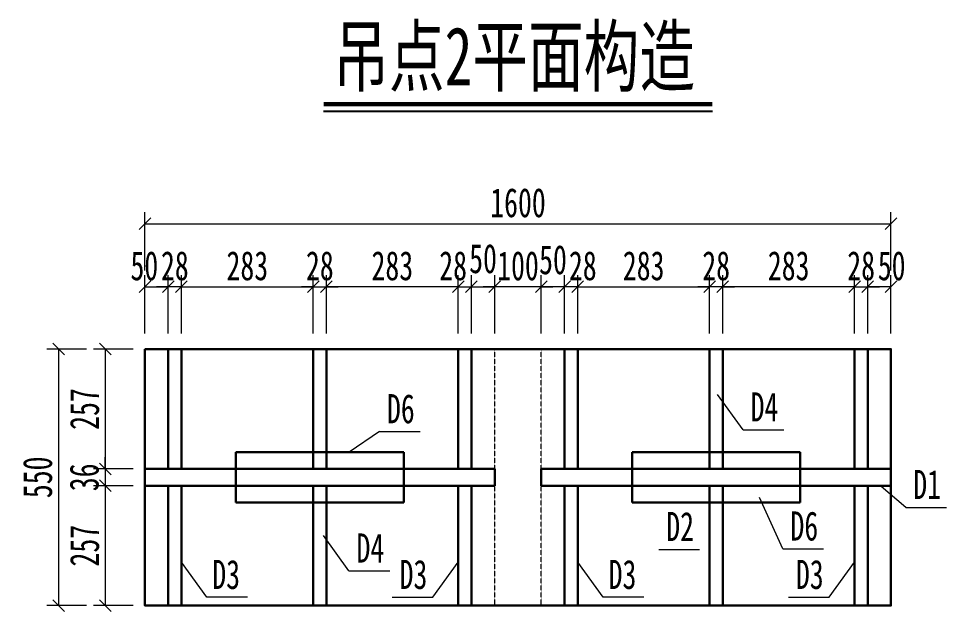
# Model space of a CAD drawing. Header units: millimetres. Extents: x -19886 to -4477, y -42737 to -16565.
# Drawn here: x -12839 to -10849, y -37079 to -35808 of the extents above; entities that cross this region are included whole.
import ezdxf
from ezdxf.enums import TextEntityAlignment as Align

# ---------------------------------------------------------------- set-up
doc = ezdxf.new("R2010")
doc.units = ezdxf.units.MM
doc.linetypes.add('DASHED', pattern=[0.75, 0.5, -0.25])
doc.layers.get('Defpoints').update_dxf_attribs({"color": 8})
for name, color, linetype, lineweight in [('文字', 7, 'Continuous', 15), ('标注线及字体', 2, 'Continuous', 15), ('桥 构造粗实', 1, 'Continuous', 30), ('细实线', 4, 'Continuous', 15), ('虚线', 7, 'DASHED', 13)]:
    doc.layers.add(name, color=color, linetype=linetype, lineweight=lineweight)
doc.styles.add('111', font='', dxfattribs={"width": 0.7})
doc.styles.add('BM_Dim', font='', dxfattribs={"width": 0.85})
doc.styles.get('111').set_extended_font_data('仿宋_GB2312')
doc.styles.get('BM_Dim').set_extended_font_data('仿宋_GB2312')
doc.dimstyles.new('200', dxfattribs={"dimscale": 0, "dimtxt": 2.5, "dimasz": 1, "dimexe": 1, "dimexo": 1, "dimgap": 0.6, "dimtad": 1, "dimdec": 0, "dimdsep": 46, "dimtxsty": '111', "dimblk": 'OBLIQUE', "dimcen": 0, "dimclrd": 4, "dimclre": 4, "dimclrt": 4, "dimadec": 1, "dimazin": 2, "dimtfac": 1, "dimtdec": 0, "dimtix": 1, "dimtmove": 2, "dimatfit": 3, "dimfxl": 4, "dimfxlon": 1, "dimtolj": 1, "dimlwd": -1, "dimlwe": -1, "dimarcsym": 0})

# ---------------------------------------------------------------- blocks, each defined once
blk = doc.blocks.new('_Oblique')
at = {"color": 0, "linetype": 'ByBlock', "lineweight": -2}
blk.add_line((-0.5, -0.5), (0.5, 0.5), dxfattribs=at)
blk = doc.blocks.new('*D151')
at = {"layer": 'Defpoints', "color": 0}
for p in [(-11717.9, -36382.8), (-11717.9, -36591.8), (-11667.9, -36591.8)]:
    blk.add_point(p, dxfattribs=at)
at = {"layer": '细实线', "color": 4}
for p, q in [((-11717.9, -36482.8), (-11717.9, -36357.8)), ((-11667.9, -36482.8), (-11667.9, -36357.8)), ((-11667.9, -36382.8), (-11717.9, -36382.8))]:
    blk.add_line(p, q, dxfattribs=at)
at = {"layer": '细实线', "color": 4, "xscale": 25, "yscale": 25, "zscale": 25, "rotation": 180}
blk.add_blockref('_Oblique', (-11717.9, -36382.8), dxfattribs=at)
at = {"layer": '细实线', "color": 4, "xscale": 25, "yscale": 25, "zscale": 25}
blk.add_blockref('_Oblique', (-11667.9, -36382.8), dxfattribs=at)
at = {"layer": '细实线', "color": 4, "insert": (-11692.9, -36325.1), "char_height": 62.5, "attachment_point": 5, "style": '111'}
blk.add_mtext('\\A1;50', dxfattribs=at)
blk = doc.blocks.new('*D152')
at = {"layer": 'Defpoints', "color": 0}
for p in [(-11017.9, -36382.8), (-11017.9, -36591.8), (-10967.9, -36591.8)]:
    blk.add_point(p, dxfattribs=at)
at = {"layer": '细实线', "color": 4}
for p, q in [((-11017.9, -36482.8), (-11017.9, -36357.8)), ((-10967.9, -36482.8), (-10967.9, -36357.8)), ((-10967.9, -36382.8), (-11017.9, -36382.8))]:
    blk.add_line(p, q, dxfattribs=at)
at = {"layer": '细实线', "color": 4, "xscale": 25, "yscale": 25, "zscale": 25, "rotation": 180}
blk.add_blockref('_Oblique', (-11017.9, -36382.8), dxfattribs=at)
at = {"layer": '细实线', "color": 4, "xscale": 25, "yscale": 25, "zscale": 25}
blk.add_blockref('_Oblique', (-10967.9, -36382.8), dxfattribs=at)
at = {"layer": '细实线', "color": 4, "insert": (-10966.5, -36338.1), "char_height": 62.5, "attachment_point": 5, "style": '111'}
blk.add_mtext('\\A1;50', dxfattribs=at)
blk = doc.blocks.new('*D153')
at = {"layer": 'Defpoints', "color": 0}
for p in [(-11017.9, -36382.8), (-11045.9, -36591.8), (-11017.9, -36591.8)]:
    blk.add_point(p, dxfattribs=at)
at = {"layer": '细实线', "color": 4}
for p, q in [((-11045.9, -36482.8), (-11045.9, -36357.8)), ((-11017.9, -36482.8), (-11017.9, -36357.8)), ((-11045.9, -36382.8), (-11070.9, -36382.8)), ((-11045.9, -36382.8), (-11017.9, -36382.8)), ((-11017.9, -36382.8), (-10992.9, -36382.8))]:
    blk.add_line(p, q, dxfattribs=at)
at = {"layer": '细实线', "color": 4, "xscale": 25, "yscale": 25, "zscale": 25}
blk.add_blockref('_Oblique', (-11045.9, -36382.8), dxfattribs=at)
at = {"layer": '细实线', "color": 4, "xscale": 25, "yscale": 25, "zscale": 25, "rotation": 180}
blk.add_blockref('_Oblique', (-11017.9, -36382.8), dxfattribs=at)
at = {"layer": '细实线', "color": 4, "insert": (-11031.9, -36338.1), "char_height": 62.5, "attachment_point": 5, "style": '111'}
blk.add_mtext('\\A1;28', dxfattribs=at)
blk = doc.blocks.new('*D154')
at = {"layer": 'Defpoints', "color": 0}
for p in [(-11328.9, -36382.8), (-11328.9, -36591.8), (-11045.9, -36591.8)]:
    blk.add_point(p, dxfattribs=at)
at = {"layer": '细实线', "color": 4}
for p, q in [((-11328.9, -36482.8), (-11328.9, -36357.8)), ((-11045.9, -36482.8), (-11045.9, -36357.8)), ((-11045.9, -36382.8), (-11328.9, -36382.8))]:
    blk.add_line(p, q, dxfattribs=at)
at = {"layer": '细实线', "color": 4, "xscale": 25, "yscale": 25, "zscale": 25, "rotation": 180}
blk.add_blockref('_Oblique', (-11328.9, -36382.8), dxfattribs=at)
at = {"layer": '细实线', "color": 4, "xscale": 25, "yscale": 25, "zscale": 25}
blk.add_blockref('_Oblique', (-11045.9, -36382.8), dxfattribs=at)
at = {"layer": '细实线', "color": 4, "insert": (-11187.4, -36338.1), "char_height": 62.5, "attachment_point": 5, "style": '111'}
blk.add_mtext('\\A1;283', dxfattribs=at)
blk = doc.blocks.new('*D155')
at = {"layer": 'Defpoints', "color": 0}
for p in [(-11356.9, -36382.8), (-11639.9, -36591.8), (-11356.9, -36591.8)]:
    blk.add_point(p, dxfattribs=at)
at = {"layer": '细实线', "color": 4}
for p, q in [((-11639.9, -36482.8), (-11639.9, -36357.8)), ((-11356.9, -36482.8), (-11356.9, -36357.8)), ((-11639.9, -36382.8), (-11356.9, -36382.8))]:
    blk.add_line(p, q, dxfattribs=at)
at = {"layer": '细实线', "color": 4, "xscale": 25, "yscale": 25, "zscale": 25, "rotation": 180}
blk.add_blockref('_Oblique', (-11639.9, -36382.8), dxfattribs=at)
at = {"layer": '细实线', "color": 4, "xscale": 25, "yscale": 25, "zscale": 25}
blk.add_blockref('_Oblique', (-11356.9, -36382.8), dxfattribs=at)
at = {"layer": '细实线', "color": 4, "insert": (-11498.4, -36338.1), "char_height": 62.5, "attachment_point": 5, "style": '111'}
blk.add_mtext('\\A1;283', dxfattribs=at)
blk = doc.blocks.new('*D156')
at = {"layer": 'Defpoints', "color": 0}
for p in [(-11667.9, -36382.8), (-11667.9, -36591.8), (-11639.9, -36591.8)]:
    blk.add_point(p, dxfattribs=at)
at = {"layer": '细实线', "color": 4}
for p, q in [((-11667.9, -36482.8), (-11667.9, -36357.8)), ((-11639.9, -36482.8), (-11639.9, -36357.8)), ((-11667.9, -36382.8), (-11692.9, -36382.8)), ((-11639.9, -36382.8), (-11667.9, -36382.8)), ((-11639.9, -36382.8), (-11614.9, -36382.8))]:
    blk.add_line(p, q, dxfattribs=at)
at = {"layer": '细实线', "color": 4, "xscale": 25, "yscale": 25, "zscale": 25}
blk.add_blockref('_Oblique', (-11667.9, -36382.8), dxfattribs=at)
at = {"layer": '细实线', "color": 4, "xscale": 25, "yscale": 25, "zscale": 25, "rotation": 180}
blk.add_blockref('_Oblique', (-11639.9, -36382.8), dxfattribs=at)
at = {"layer": '细实线', "color": 4, "insert": (-11628.9, -36338.1), "char_height": 62.5, "attachment_point": 5, "style": '111'}
blk.add_mtext('\\A1;28', dxfattribs=at)
blk = doc.blocks.new('*D157')
at = {"layer": 'Defpoints', "color": 0}
for p in [(-11356.9, -36382.8), (-11356.9, -36591.8), (-11328.9, -36591.8)]:
    blk.add_point(p, dxfattribs=at)
at = {"layer": '细实线', "color": 4}
for p, q in [((-11356.9, -36482.8), (-11356.9, -36357.8)), ((-11328.9, -36482.8), (-11328.9, -36357.8)), ((-11356.9, -36382.8), (-11381.9, -36382.8)), ((-11328.9, -36382.8), (-11356.9, -36382.8)), ((-11328.9, -36382.8), (-11303.9, -36382.8))]:
    blk.add_line(p, q, dxfattribs=at)
at = {"layer": '细实线', "color": 4, "xscale": 25, "yscale": 25, "zscale": 25}
blk.add_blockref('_Oblique', (-11356.9, -36382.8), dxfattribs=at)
at = {"layer": '细实线', "color": 4, "xscale": 25, "yscale": 25, "zscale": 25, "rotation": 180}
blk.add_blockref('_Oblique', (-11328.9, -36382.8), dxfattribs=at)
at = {"layer": '细实线', "color": 4, "insert": (-11342.9, -36338.1), "char_height": 62.5, "attachment_point": 5, "style": '111'}
blk.add_mtext('\\A1;28', dxfattribs=at)
blk = doc.blocks.new('*D158')
at = {"layer": 'Defpoints', "color": 0}
for p in [(-10967.9, -36247.6), (-12567.9, -36516.4), (-10967.9, -36516.4)]:
    blk.add_point(p, dxfattribs=at)
at = {"layer": '细实线', "color": 4}
for p, q in [((-12567.9, -36347.6), (-12567.9, -36222.6)), ((-10967.9, -36347.6), (-10967.9, -36222.6)), ((-12567.9, -36247.6), (-10967.9, -36247.6))]:
    blk.add_line(p, q, dxfattribs=at)
at = {"layer": '细实线', "color": 4, "xscale": 25, "yscale": 25, "zscale": 25, "rotation": 180}
blk.add_blockref('_Oblique', (-12567.9, -36247.6), dxfattribs=at)
at = {"layer": '细实线', "color": 4, "xscale": 25, "yscale": 25, "zscale": 25}
blk.add_blockref('_Oblique', (-10967.9, -36247.6), dxfattribs=at)
at = {"layer": '细实线', "color": 4, "insert": (-11767.9, -36202.9), "char_height": 62.5, "attachment_point": 5, "style": '111'}
blk.add_mtext('\\A1;1600', dxfattribs=at)
blk = doc.blocks.new('*D159')
at = {"layer": 'Defpoints', "color": 0}
for p in [(-12567.9, -36516.4), (-12653.2, -36773.4), (-12567.9, -36773.4)]:
    blk.add_point(p, dxfattribs=at)
at = {"layer": '细实线', "color": 4}
for p, q in [((-12592.9, -36516.4), (-12678.2, -36516.4)), ((-12653.2, -36516.4), (-12653.2, -36773.4)), ((-12592.9, -36773.4), (-12678.2, -36773.4))]:
    blk.add_line(p, q, dxfattribs=at)
at = {"layer": '细实线', "color": 4, "xscale": 25, "yscale": 25, "zscale": 25}
for p, rotation in [((-12653.2, -36516.4), 90), ((-12653.2, -36773.4), 270)]:
    blk.add_blockref('_Oblique', p, dxfattribs=dict(at, rotation=rotation))
at = {"layer": '细实线', "color": 4, "insert": (-12697.3, -36644.9), "char_height": 62.5, "attachment_point": 5, "rotation": 90, "style": '111'}
blk.add_mtext('\\A1;257', dxfattribs=at)
blk = doc.blocks.new('*D160')
at = {"layer": 'Defpoints', "color": 0}
for p in [(-12567.9, -36773.4), (-12653.2, -36809.4), (-12567.9, -36809.4)]:
    blk.add_point(p, dxfattribs=at)
at = {"layer": '细实线', "color": 4}
for p, q in [((-12653.2, -36773.4), (-12653.2, -36748.4)), ((-12592.9, -36773.4), (-12678.2, -36773.4)), ((-12653.2, -36773.4), (-12653.2, -36809.4)), ((-12592.9, -36809.4), (-12678.2, -36809.4)), ((-12653.2, -36809.4), (-12653.2, -36834.4))]:
    blk.add_line(p, q, dxfattribs=at)
at = {"layer": '细实线', "color": 4, "xscale": 25, "yscale": 25, "zscale": 25}
for p, rotation in [((-12653.2, -36773.4), 270), ((-12653.2, -36809.4), 90)]:
    blk.add_blockref('_Oblique', p, dxfattribs=dict(at, rotation=rotation))
at = {"layer": '细实线', "color": 4, "insert": (-12698, -36791.4), "char_height": 62.5, "attachment_point": 5, "rotation": 90, "style": '111'}
blk.add_mtext('\\A1;36', dxfattribs=at)
blk = doc.blocks.new('*D161')
at = {"layer": 'Defpoints', "color": 0}
for p in [(-12567.9, -36809.4), (-12653.2, -37066.4), (-12567.9, -37066.4)]:
    blk.add_point(p, dxfattribs=at)
at = {"layer": '细实线', "color": 4}
for p, q in [((-12592.9, -36809.4), (-12678.2, -36809.4)), ((-12653.2, -36809.4), (-12653.2, -37066.4)), ((-12592.9, -37066.4), (-12678.2, -37066.4))]:
    blk.add_line(p, q, dxfattribs=at)
at = {"layer": '细实线', "color": 4, "xscale": 25, "yscale": 25, "zscale": 25}
for p, rotation in [((-12653.2, -36809.4), 90), ((-12653.2, -37066.4), 270)]:
    blk.add_blockref('_Oblique', p, dxfattribs=dict(at, rotation=rotation))
at = {"layer": '细实线', "color": 4, "insert": (-12697.3, -36937.9), "char_height": 62.5, "attachment_point": 5, "rotation": 90, "style": '111'}
blk.add_mtext('\\A1;257', dxfattribs=at)
blk = doc.blocks.new('*D162')
at = {"layer": 'Defpoints', "color": 0}
for p in [(-12668, -36516.4), (-12753.3, -37066.4), (-12668, -37066.4)]:
    blk.add_point(p, dxfattribs=at)
at = {"layer": '细实线', "color": 4}
for p, q in [((-12693, -36516.4), (-12778.3, -36516.4)), ((-12753.3, -36516.4), (-12753.3, -37066.4)), ((-12693, -37066.4), (-12778.3, -37066.4))]:
    blk.add_line(p, q, dxfattribs=at)
at = {"layer": '细实线', "color": 4, "xscale": 25, "yscale": 25, "zscale": 25}
for p, rotation in [((-12753.3, -36516.4), 90), ((-12753.3, -37066.4), 270)]:
    blk.add_blockref('_Oblique', p, dxfattribs=dict(at, rotation=rotation))
at = {"layer": '细实线', "color": 4, "insert": (-12798, -36791.4), "char_height": 62.5, "attachment_point": 5, "rotation": 90, "style": '111'}
blk.add_mtext('\\A1;550', dxfattribs=at)
blk = doc.blocks.new('*D163')
at = {"layer": 'Defpoints', "color": 0}
for p in [(-11817.9, -36382.8), (-11817.9, -36591.8), (-11717.9, -36591.8)]:
    blk.add_point(p, dxfattribs=at)
at = {"layer": '细实线', "color": 4}
for p, q in [((-11817.9, -36482.8), (-11817.9, -36357.8)), ((-11717.9, -36482.8), (-11717.9, -36357.8)), ((-11817.9, -36382.8), (-11842.9, -36382.8)), ((-11717.9, -36382.8), (-11817.9, -36382.8)), ((-11717.9, -36382.8), (-11692.9, -36382.8))]:
    blk.add_line(p, q, dxfattribs=at)
at = {"layer": '细实线', "color": 4, "xscale": 25, "yscale": 25, "zscale": 25}
blk.add_blockref('_Oblique', (-11817.9, -36382.8), dxfattribs=at)
at = {"layer": '细实线', "color": 4, "xscale": 25, "yscale": 25, "zscale": 25, "rotation": 180}
blk.add_blockref('_Oblique', (-11717.9, -36382.8), dxfattribs=at)
at = {"layer": '细实线', "color": 4, "insert": (-11767.9, -36338.1), "char_height": 62.5, "attachment_point": 5, "style": '111'}
blk.add_mtext('\\A1;100', dxfattribs=at)
blk = doc.blocks.new('*D164')
at = {"layer": 'Defpoints', "color": 0}
for p in [(-11817.9, -36382.8), (-11867.9, -36591.8), (-11817.9, -36591.8)]:
    blk.add_point(p, dxfattribs=at)
at = {"layer": '细实线', "color": 4}
for p, q in [((-11867.9, -36482.8), (-11867.9, -36357.8)), ((-11817.9, -36482.8), (-11817.9, -36357.8)), ((-11867.9, -36382.8), (-11817.9, -36382.8))]:
    blk.add_line(p, q, dxfattribs=at)
at = {"layer": '细实线', "color": 4, "xscale": 25, "yscale": 25, "zscale": 25, "rotation": 180}
blk.add_blockref('_Oblique', (-11867.9, -36382.8), dxfattribs=at)
at = {"layer": '细实线', "color": 4, "xscale": 25, "yscale": 25, "zscale": 25}
blk.add_blockref('_Oblique', (-11817.9, -36382.8), dxfattribs=at)
at = {"layer": '细实线', "color": 4, "insert": (-11842.9, -36322.8), "char_height": 62.5, "attachment_point": 5, "style": '111'}
blk.add_mtext('\\A1;50', dxfattribs=at)
blk = doc.blocks.new('*D165')
at = {"layer": 'Defpoints', "color": 0}
for p in [(-12517.9, -36382.8), (-12567.9, -36591.8), (-12517.9, -36591.8)]:
    blk.add_point(p, dxfattribs=at)
at = {"layer": '细实线', "color": 4}
for p, q in [((-12567.9, -36482.8), (-12567.9, -36357.8)), ((-12517.9, -36482.8), (-12517.9, -36357.8)), ((-12567.9, -36382.8), (-12517.9, -36382.8))]:
    blk.add_line(p, q, dxfattribs=at)
at = {"layer": '细实线', "color": 4, "xscale": 25, "yscale": 25, "zscale": 25, "rotation": 180}
blk.add_blockref('_Oblique', (-12567.9, -36382.8), dxfattribs=at)
at = {"layer": '细实线', "color": 4, "xscale": 25, "yscale": 25, "zscale": 25}
blk.add_blockref('_Oblique', (-12517.9, -36382.8), dxfattribs=at)
at = {"layer": '细实线', "color": 4, "insert": (-12569.3, -36338.1), "char_height": 62.5, "attachment_point": 5, "style": '111'}
blk.add_mtext('\\A1;50', dxfattribs=at)
blk = doc.blocks.new('*D166')
at = {"layer": 'Defpoints', "color": 0}
for p in [(-12517.9, -36382.8), (-12517.9, -36591.8), (-12489.9, -36591.8)]:
    blk.add_point(p, dxfattribs=at)
at = {"layer": '细实线', "color": 4}
for p, q in [((-12517.9, -36482.8), (-12517.9, -36357.8)), ((-12489.9, -36482.8), (-12489.9, -36357.8)), ((-12517.9, -36382.8), (-12542.9, -36382.8)), ((-12489.9, -36382.8), (-12517.9, -36382.8)), ((-12489.9, -36382.8), (-12464.9, -36382.8))]:
    blk.add_line(p, q, dxfattribs=at)
at = {"layer": '细实线', "color": 4, "xscale": 25, "yscale": 25, "zscale": 25}
blk.add_blockref('_Oblique', (-12517.9, -36382.8), dxfattribs=at)
at = {"layer": '细实线', "color": 4, "xscale": 25, "yscale": 25, "zscale": 25, "rotation": 180}
blk.add_blockref('_Oblique', (-12489.9, -36382.8), dxfattribs=at)
at = {"layer": '细实线', "color": 4, "insert": (-12503.9, -36338.1), "char_height": 62.5, "attachment_point": 5, "style": '111'}
blk.add_mtext('\\A1;28', dxfattribs=at)
blk = doc.blocks.new('*D167')
at = {"layer": 'Defpoints', "color": 0}
for p in [(-12206.9, -36382.8), (-12489.9, -36591.8), (-12206.9, -36591.8)]:
    blk.add_point(p, dxfattribs=at)
at = {"layer": '细实线', "color": 4}
for p, q in [((-12489.9, -36482.8), (-12489.9, -36357.8)), ((-12206.9, -36482.8), (-12206.9, -36357.8)), ((-12489.9, -36382.8), (-12206.9, -36382.8))]:
    blk.add_line(p, q, dxfattribs=at)
at = {"layer": '细实线', "color": 4, "xscale": 25, "yscale": 25, "zscale": 25, "rotation": 180}
blk.add_blockref('_Oblique', (-12489.9, -36382.8), dxfattribs=at)
at = {"layer": '细实线', "color": 4, "xscale": 25, "yscale": 25, "zscale": 25}
blk.add_blockref('_Oblique', (-12206.9, -36382.8), dxfattribs=at)
at = {"layer": '细实线', "color": 4, "insert": (-12348.4, -36338.1), "char_height": 62.5, "attachment_point": 5, "style": '111'}
blk.add_mtext('\\A1;283', dxfattribs=at)
blk = doc.blocks.new('*D168')
at = {"layer": 'Defpoints', "color": 0}
for p in [(-12178.9, -36382.8), (-12178.9, -36591.8), (-11895.9, -36591.8)]:
    blk.add_point(p, dxfattribs=at)
at = {"layer": '细实线', "color": 4}
for p, q in [((-12178.9, -36482.8), (-12178.9, -36357.8)), ((-11895.9, -36482.8), (-11895.9, -36357.8)), ((-11895.9, -36382.8), (-12178.9, -36382.8))]:
    blk.add_line(p, q, dxfattribs=at)
at = {"layer": '细实线', "color": 4, "xscale": 25, "yscale": 25, "zscale": 25, "rotation": 180}
blk.add_blockref('_Oblique', (-12178.9, -36382.8), dxfattribs=at)
at = {"layer": '细实线', "color": 4, "xscale": 25, "yscale": 25, "zscale": 25}
blk.add_blockref('_Oblique', (-11895.9, -36382.8), dxfattribs=at)
at = {"layer": '细实线', "color": 4, "insert": (-12037.4, -36338.1), "char_height": 62.5, "attachment_point": 5, "style": '111'}
blk.add_mtext('\\A1;283', dxfattribs=at)
blk = doc.blocks.new('*D169')
at = {"layer": 'Defpoints', "color": 0}
for p in [(-11867.9, -36382.8), (-11895.9, -36591.8), (-11867.9, -36591.8)]:
    blk.add_point(p, dxfattribs=at)
at = {"layer": '细实线', "color": 4}
for p, q in [((-11895.9, -36482.8), (-11895.9, -36357.8)), ((-11867.9, -36482.8), (-11867.9, -36357.8)), ((-11895.9, -36382.8), (-11920.9, -36382.8)), ((-11895.9, -36382.8), (-11867.9, -36382.8)), ((-11867.9, -36382.8), (-11842.9, -36382.8))]:
    blk.add_line(p, q, dxfattribs=at)
at = {"layer": '细实线', "color": 4, "xscale": 25, "yscale": 25, "zscale": 25}
blk.add_blockref('_Oblique', (-11895.9, -36382.8), dxfattribs=at)
at = {"layer": '细实线', "color": 4, "xscale": 25, "yscale": 25, "zscale": 25, "rotation": 180}
blk.add_blockref('_Oblique', (-11867.9, -36382.8), dxfattribs=at)
at = {"layer": '细实线', "color": 4, "insert": (-11907, -36338.1), "char_height": 62.5, "attachment_point": 5, "style": '111'}
blk.add_mtext('\\A1;28', dxfattribs=at)
blk = doc.blocks.new('*D170')
at = {"layer": 'Defpoints', "color": 0}
for p in [(-12178.9, -36382.8), (-12206.9, -36591.8), (-12178.9, -36591.8)]:
    blk.add_point(p, dxfattribs=at)
at = {"layer": '细实线', "color": 4}
for p, q in [((-12206.9, -36482.8), (-12206.9, -36357.8)), ((-12178.9, -36482.8), (-12178.9, -36357.8)), ((-12206.9, -36382.8), (-12231.9, -36382.8)), ((-12206.9, -36382.8), (-12178.9, -36382.8)), ((-12178.9, -36382.8), (-12153.9, -36382.8))]:
    blk.add_line(p, q, dxfattribs=at)
at = {"layer": '细实线', "color": 4, "xscale": 25, "yscale": 25, "zscale": 25}
blk.add_blockref('_Oblique', (-12206.9, -36382.8), dxfattribs=at)
at = {"layer": '细实线', "color": 4, "xscale": 25, "yscale": 25, "zscale": 25, "rotation": 180}
blk.add_blockref('_Oblique', (-12178.9, -36382.8), dxfattribs=at)
at = {"layer": '细实线', "color": 4, "insert": (-12192.9, -36338.1), "char_height": 62.5, "attachment_point": 5, "style": '111'}
blk.add_mtext('\\A1;28', dxfattribs=at)

msp = doc.modelspace()

# ---------------------------------------------------------------- linework, layer by layer
at = {"color": 4}
msp.add_line((-12184.9, -36006.5), (-11351, -36006.5), dxfattribs=at)
at = {"color": 6, "const_width": 9}
msp.add_lwpolyline([(-12184.9, -35991.5), (-11351, -35991.5)], dxfattribs=at)
at = {"layer": '桥 构造粗实'}
for p, q in [((-12517.9, -36773.4), (-12517.9, -36516.4)), ((-12489.9, -36516.4), (-12489.9, -36773.4)), ((-12206.9, -36773.4), (-12206.9, -36516.4)), ((-12178.9, -36516.4), (-12178.9, -36773.4)), ((-11895.9, -36773.4), (-11895.9, -36516.4)), ((-11867.9, -36516.4), (-11867.9, -36773.4)), ((-11667.9, -36516.4), (-11667.9, -36773.4)), ((-11639.9, -36773.4), (-11639.9, -36516.4)), ((-11356.9, -36516.4), (-11356.9, -36773.4)), ((-11328.9, -36773.4), (-11328.9, -36516.4)), ((-11045.9, -36516.4), (-11045.9, -36773.4)), ((-11017.9, -36773.4), (-11017.9, -36516.4)), ((-12372.9, -36737.4), (-12012.9, -36737.4)), ((-12372.9, -36737.4), (-12372.9, -36845.4)), ((-12012.9, -36737.4), (-12012.9, -36845.4)), ((-11522.9, -36845.4), (-11522.9, -36737.4)), ((-11522.9, -36737.4), (-11162.9, -36737.4)), ((-11162.9, -36845.4), (-11162.9, -36737.4)), ((-12567.9, -36773.4), (-11817.9, -36773.4)), ((-11817.9, -36773.4), (-11817.9, -36809.4)), ((-11717.9, -36773.4), (-10967.9, -36773.4)), ((-11717.9, -36773.4), (-11717.9, -36809.4)), ((-12567.9, -36809.4), (-11817.9, -36809.4)), ((-12517.9, -37066.4), (-12517.9, -36809.4)), ((-12489.9, -36809.4), (-12489.9, -37066.4)), ((-12206.9, -37066.4), (-12206.9, -36809.4)), ((-12178.9, -36809.4), (-12178.9, -37066.4)), ((-11895.9, -37066.4), (-11895.9, -36809.4)), ((-11867.9, -36809.4), (-11867.9, -37066.4)), ((-11717.9, -36809.4), (-10967.9, -36809.4)), ((-11667.9, -36809.4), (-11667.9, -37066.4)), ((-11639.9, -37066.4), (-11639.9, -36809.4)), ((-11356.9, -36809.4), (-11356.9, -37066.4)), ((-11328.9, -37066.4), (-11328.9, -36809.4)), ((-11045.9, -36809.4), (-11045.9, -37066.4)), ((-11017.9, -37066.4), (-11017.9, -36809.4)), ((-12372.9, -36845.4), (-12012.9, -36845.4)), ((-11522.9, -36845.4), (-11162.9, -36845.4))]:
    msp.add_line(p, q, dxfattribs=at)
msp.add_lwpolyline([(-12567.9, -36516.4), (-10967.9, -36516.4), (-10967.9, -37066.4), (-12567.9, -37066.4)], close=True, dxfattribs=at)
at = {"layer": '细实线'}
for p, q in [((-11285.1, -36689.4), (-11339.9, -36613.9)), ((-12064.9, -36693.2), (-12130.2, -36737.4)), ((-12064.9, -36693.2), (-11977.6, -36693.2)), ((-11285.1, -36689.4), (-11197.8, -36689.4)), ((-10936.3, -36855.7), (-10988.9, -36810.8)), ((-11199.7, -36944.8), (-11249.7, -36834.8)), ((-10936.3, -36855.7), (-10849, -36855.7)), ((-12130.4, -36991.9), (-12185.2, -36916.4)), ((-11466.1, -36945.9), (-11378.8, -36945.9)), ((-11199.7, -36944.8), (-11112.4, -36944.8)), ((-12435.2, -37048.5), (-12489.9, -36973)), ((-11950.7, -37048.5), (-11895.9, -36973)), ((-11585.2, -37048.5), (-11639.9, -36973)), ((-11100.7, -37048.5), (-11045.9, -36973)), ((-12130.4, -36991.9), (-12043.1, -36991.9)), ((-12347.9, -37048.5), (-12435.2, -37048.5)), ((-12038, -37048.5), (-11950.7, -37048.5)), ((-11497.9, -37048.5), (-11585.2, -37048.5)), ((-11188, -37048.5), (-11100.7, -37048.5))]:
    msp.add_line(p, q, dxfattribs=at)
at = {"layer": '虚线'}
for p, q in [((-11817.9, -37066.4), (-11817.9, -36516.4)), ((-11717.9, -37066.4), (-11717.9, -36516.4))]:
    msp.add_line(p, q, dxfattribs=at)

# ---------------------------------------------------------------- texts
at = {"layer": '文字', "style": 'BM_Dim', "width": 0.7}
for s, p in [('D6', (-12019.1, -36694.2)), ('D4', (-11239.2, -36690.4)), ('D1', (-10890.4, -36856.7)), ('D2', (-11420.2, -36946.8)), ('D6', (-11153.8, -36945.7)), ('D4', (-12084.5, -36992.9)), ('D3', (-12393.8, -37049.5)), ('D3', (-11992.1, -37049.5)), ('D3', (-11543.8, -37049.5)), ('D3', (-11142.1, -37049.5))]:
    msp.add_text(s, height=62.5, dxfattribs=at).set_placement(p, align=Align.BOTTOM_CENTER)
at = {"layer": '标注线及字体', "color": 0, "style": '111', "width": 0.7}
msp.add_text('吊点2平面构造', height=125, dxfattribs=at).set_placement((-11776.2, -35886.3), align=Align.MIDDLE)

# ---------------------------------------------------------------- dimensions: what is measured, and where the dimension line sits
at = {"layer": '细实线'}
for base, p1, p2, picture, middle in [((-10967.9, -36247.6), (-12567.9, -36516.4), (-10967.9, -36516.4), '*D158', (-11767.9, -36202.9)), ((-11356.9, -36382.8), (-11639.9, -36591.8), (-11356.9, -36591.8), '*D155', (-11498.4, -36338.1)), ((-11017.9, -36382.8), (-11045.9, -36591.8), (-11017.9, -36591.8), '*D153', (-11031.9, -36338.1))]:
    dim = msp.add_linear_dim(base=base, p1=p1, p2=p2, dimstyle='200', override={"dimscale": 25, "dimblk": 'Oblique'}, dxfattribs=at)
    dim.commit()
    dim.dimension.update_dxf_attribs({"geometry": picture, "text_midpoint": middle})
for base, p1, p2, angle, picture, middle in [((-12517.9, -36382.8), (-12567.9, -36591.8), (-12517.9, -36591.8), 0, '*D165', (-12569.3, -36338.1)), ((-11867.9, -36382.8), (-11895.9, -36591.8), (-11867.9, -36591.8), 0, '*D169', (-11907, -36338.1)), ((-11817.9, -36382.8), (-11867.9, -36591.8), (-11817.9, -36591.8), 0, '*D164', (-11842.9, -36322.8)), ((-11717.9, -36382.8), (-11667.9, -36591.8), (-11717.9, -36591.8), 180, '*D151', (-11692.9, -36325.1)), ((-11667.9, -36382.8), (-11639.9, -36591.8), (-11667.9, -36591.8), 180, '*D156', (-11628.9, -36338.1)), ((-11017.9, -36382.8), (-10967.9, -36591.8), (-11017.9, -36591.8), 180, '*D152', (-10966.5, -36338.1))]:
    dim = msp.add_linear_dim(base=base, p1=p1, p2=p2, angle=angle, dimstyle='200', override={"dimscale": 25, "dimblk": 'Oblique'}, dxfattribs=at)
    dim.commit()
    dim.dimension.update_dxf_attribs({"geometry": picture, "text_midpoint": middle, "dimtype": 160})
for base, p1, p2, angle, picture, middle in [((-12517.9, -36382.8), (-12489.9, -36591.8), (-12517.9, -36591.8), 180, '*D166', (-12503.9, -36338.1)), ((-12206.9, -36382.8), (-12489.9, -36591.8), (-12206.9, -36591.8), 0, '*D167', (-12348.4, -36338.1)), ((-12178.9, -36382.8), (-12206.9, -36591.8), (-12178.9, -36591.8), 0, '*D170', (-12192.9, -36338.1)), ((-12178.9, -36382.8), (-11895.9, -36591.8), (-12178.9, -36591.8), 180, '*D168', (-12037.4, -36338.1)), ((-11817.9, -36382.8), (-11717.9, -36591.8), (-11817.9, -36591.8), 180, '*D163', (-11767.9, -36338.1)), ((-11356.9, -36382.8), (-11328.9, -36591.8), (-11356.9, -36591.8), 180, '*D157', (-11342.9, -36338.1)), ((-11328.9, -36382.8), (-11045.9, -36591.8), (-11328.9, -36591.8), 180, '*D154', (-11187.4, -36338.1)), ((-12753.3, -37066.4), (-12668, -36516.4), (-12668, -37066.4), 90, '*D162', (-12798, -36791.4)), ((-12653.2, -36773.4), (-12567.9, -36516.4), (-12567.9, -36773.4), 90, '*D159', (-12697.3, -36644.9)), ((-12653.2, -36809.4), (-12567.9, -36773.4), (-12567.9, -36809.4), 90, '*D160', (-12698, -36791.4)), ((-12653.2, -37066.4), (-12567.9, -36809.4), (-12567.9, -37066.4), 90, '*D161', (-12697.3, -36937.9))]:
    dim = msp.add_linear_dim(base=base, p1=p1, p2=p2, angle=angle, dimstyle='200', override={"dimscale": 25, "dimblk": 'Oblique'}, dxfattribs=at)
    dim.commit()
    dim.dimension.update_dxf_attribs({"geometry": picture, "text_midpoint": middle})

doc.saveas('drawing.dxf')
